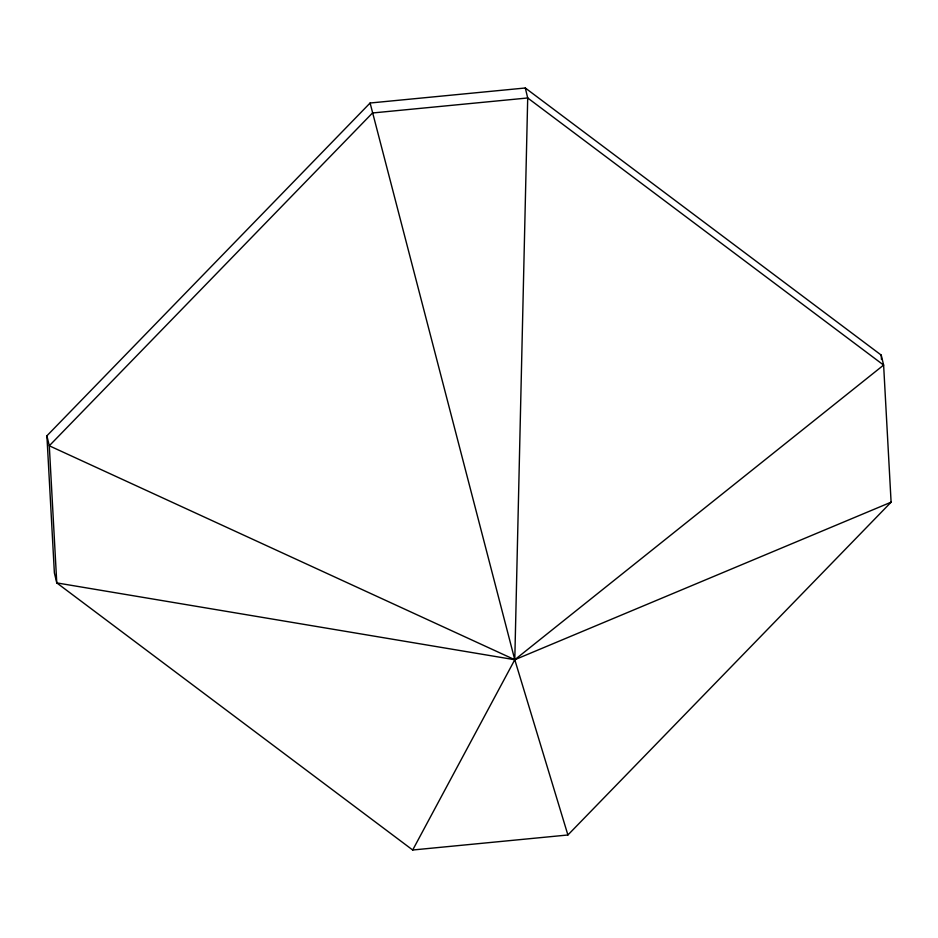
<?xml version="1.0" encoding="UTF-8"?>
<svg xmlns="http://www.w3.org/2000/svg" width="938" height="938" viewBox="0 0 938 938"><rect width="100%" height="100%" fill="white"/><g stroke="black" fill="none" stroke-linecap="round" stroke-linejoin="round"><path stroke-width="1.41" d="M412.697 850.004L514.786 659.731L883.619 365.081L881.228 355.103L525.303 87.996L370.1 103.016L46.9 435.818L54.381 572.919L56.772 582.897L412.697 850.004L567.9 834.984L891.1 502.182L883.619 365.081L527.707 97.974L525.303 87.996M891.1 502.182L514.786 659.731L56.772 582.897L49.292 445.785L46.9 435.818M567.9 834.984L514.786 659.731L370.1 103.016M881.228 355.103L881.462 359.477M527.707 97.974L514.786 659.731L49.292 445.785L372.492 112.982L527.707 97.974"/></g></svg>
